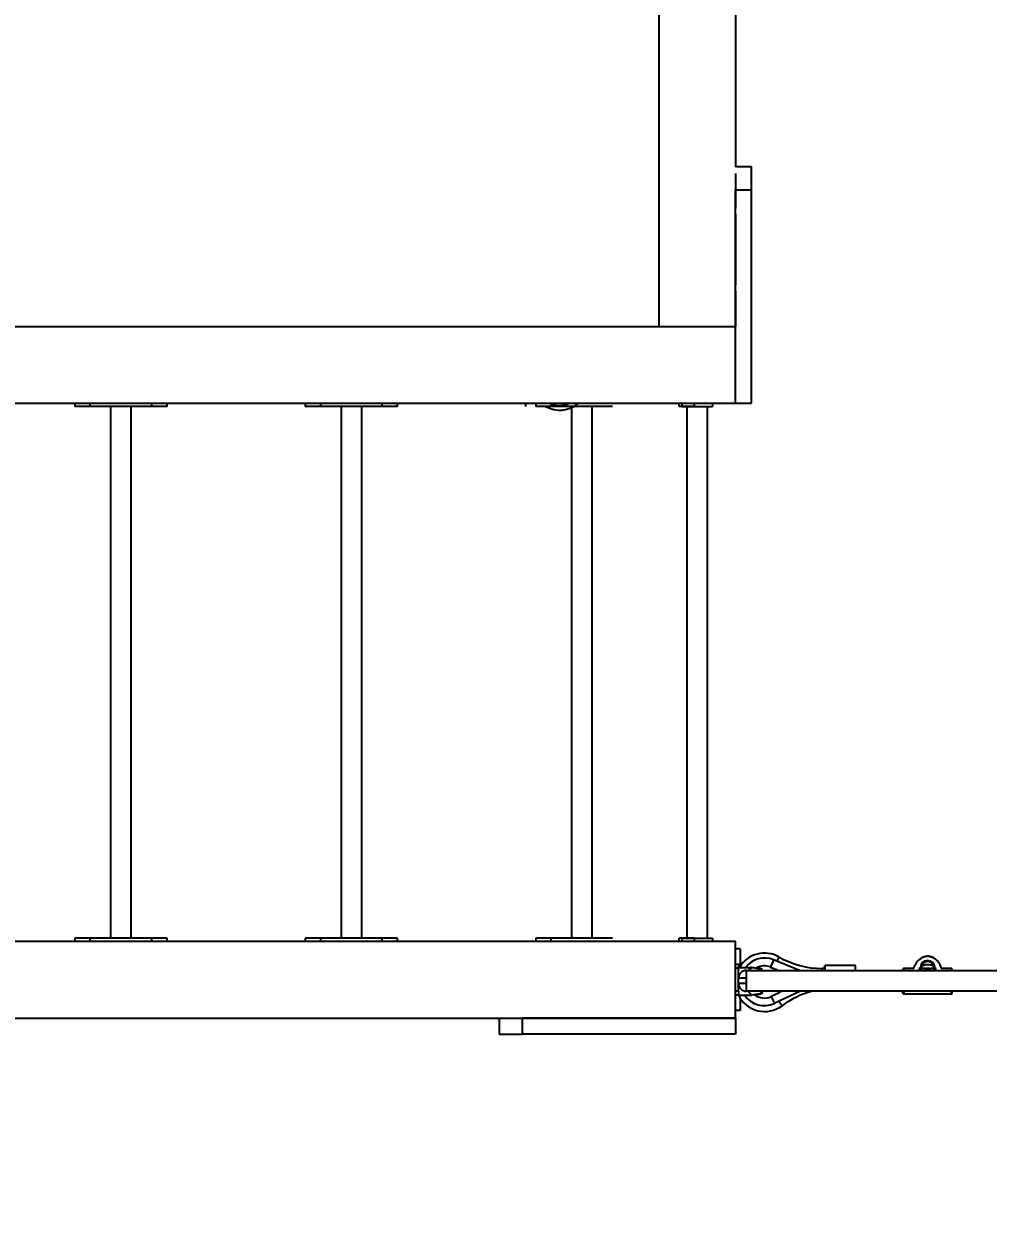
# Model space of a CAD drawing. Header units: millimetres. Extents: x -6755 to 6051, y -4026 to 4737.
# Drawn here: x 18 to 1274, y -1415 to 131 of the extents above; entities that cross this region are included whole.
import ezdxf

# ---------------------------------------------------------------- set-up
doc = ezdxf.new("R2010")
doc.units = ezdxf.units.MM
doc.layers.add('DIKOM_РАЗМЕР_ОБЪЕКТА', color=7, linetype='Continuous')
doc.styles.add('style1', font='arial.ttf', dxfattribs={"width": 0.8})
doc.dimstyles.new('1-50', dxfattribs={"dimtxt": 300, "dimasz": 200, "dimexe": 100, "dimexo": 0, "dimgap": 100, "dimtad": 1, "dimdec": 0, "dimtxsty": 'style1', "dimcen": 0, "dimclrd": 7, "dimclre": 7, "dimadec": 1, "dimazin": 2, "dimtfac": 1, "dimtdec": 0, "dimtmove": 0, "dimatfit": 3, "dimfxl": 0, "dimlwd": 25, "dimlwe": 18, "dimarcsym": 0})

# ---------------------------------------------------------------- blocks, each defined once
blk = doc.blocks.new('*D10')
at = {"layer": 'Defpoints', "color": 0, "transparency": 16777216}
for p in [(161.4, 3237.1), (4805.7, 3237.1), (2345, -1962.9)]:
    blk.add_point(p, dxfattribs=at)
at = {"layer": 'DIKOM_РАЗМЕР_ОБЪЕКТА', "color": 7, "lineweight": 18, "transparency": 16777216}
for p, q in [((161.4, 3237.1), (4905.7, 3237.1)), ((2345, -1962.9), (4905.7, -1962.9))]:
    blk.add_line(p, q, dxfattribs=at)
at = {"layer": 'DIKOM_РАЗМЕР_ОБЪЕКТА', "color": 7, "lineweight": 25, "transparency": 16777216}
blk.add_line((4805.7, -1762.9), (4805.7, 3037.1), dxfattribs=at)
at = {"layer": 'DIKOM_РАЗМЕР_ОБЪЕКТА', "color": 7, "transparency": 16777216}
for points in [[(4772.4, 3037.1), (4839.1, 3037.1), (4805.7, 3237.1)], [(4772.4, -1762.9), (4839.1, -1762.9), (4805.7, -1962.9)]]:
    blk.add_solid(points, dxfattribs=at)
at = {"layer": 'DIKOM_РАЗМЕР_ОБЪЕКТА', "color": 0, "transparency": 16777216, "insert": (4552.6, 1252.1), "char_height": 300, "attachment_point": 5, "rotation": 90, "style": 'style1'}
blk.add_mtext('5200', dxfattribs=at)

msp = doc.modelspace()

# ---------------------------------------------------------------- linework, layer by layer
for p, q in [((845, 2437.1), (845, -262.9)), ((845, 1317.1), (845, -262.9)), ((945, 312.6), (945, -55.3)), ((966, -55.3), (945, -55.3)), ((945, -64.1), (945, -108.9)), ((945, -362.9), (945, -85.3)), ((945, -85.3), (966, -85.3)), ((966, -362.9), (966, -85.3)), ((945, -116.9), (945, -208.9)), ((945, -216.9), (945, -262.9)), ((-955, -262.9), (845, -262.9)), ((845, -262.9), (945, -262.9)), ((845, -262.9), (945, -262.9)), ((945, -308.9), (945, -262.9)), ((945, -362.9), (945, -316.9)), ((-955, -362.9), (945, -362.9)), ((85, -362.9), (85, -366.9)), ((105, -366.9), (85, -366.9)), ((105, -366.9), (105, -362.9)), ((185, -366.9), (105, -366.9)), ((131.5, -366.9), (131.5, -1058.9)), ((158.5, -1058.9), (158.5, -366.9)), ((185, -366.9), (185, -362.9)), ((205, -366.9), (185, -366.9)), ((205, -366.9), (205, -362.9)), ((385, -362.9), (385, -366.9)), ((405, -366.9), (385, -366.9)), ((405, -366.9), (405, -362.9)), ((485, -366.9), (405, -366.9)), ((431.5, -366.9), (431.5, -1058.9)), ((458.5, -1058.9), (458.5, -366.9)), ((485, -366.9), (485, -362.9)), ((505, -366.9), (485, -366.9)), ((505, -366.9), (505, -362.9)), ((671.5, -362.9), (671.5, -366.9)), ((685, -362.9), (685, -366.9)), ((705, -366.9), (685, -366.9)), ((705, -366.9), (705, -362.9)), ((705, -366.9), (705, -362.9)), ((785, -366.9), (705, -366.9)), ((731.5, -366.9), (731.5, -1058.9)), ((758.5, -1058.9), (758.5, -366.9)), ((871.5, -366.9), (871.5, -362.9)), ((891.5, -366.9), (871.5, -366.9)), ((875, -362.9), (875, -366.9)), ((875, -362.9), (875, -366.9)), ((875, -362.9), (875, -366.9)), ((875, -362.9), (875, -366.9)), ((875, -362.9), (875, -366.9)), ((875, -362.9), (875, -366.9)), ((875, -362.9), (875, -366.9)), ((875, -362.9), (875, -366.9)), ((875, -362.9), (875, -366.9)), ((875, -362.9), (875, -366.9)), ((875, -366.9), (875, -366.9)), ((875, -366.9), (875, -366.9)), ((875, -366.9), (875, -366.9)), ((875, -366.9), (915, -366.9)), ((875, -366.9), (875, -366.9)), ((875, -366.9), (875, -366.9)), ((881.5, -366.9), (881.5, -1058.9)), ((881.5, -366.9), (881.5, -1058.9)), ((881.5, -366.9), (881.5, -1058.9)), ((881.5, -366.9), (881.5, -1058.9)), ((881.5, -366.9), (881.5, -1058.9)), ((891.5, -366.9), (891.5, -362.9)), ((908.5, -1058.9), (908.5, -366.9)), ((915, -362.9), (915, -366.9)), ((945, -362.9), (966, -362.9)), ((-955, -1062.9), (945, -1062.9)), ((85, -1058.9), (85, -1062.9)), ((105, -1058.9), (85, -1058.9)), ((105, -1062.9), (105, -1058.9)), ((185, -1058.9), (105, -1058.9)), ((185, -1062.9), (185, -1058.9)), ((205, -1058.9), (185, -1058.9)), ((205, -1062.9), (205, -1058.9)), ((385, -1058.9), (385, -1062.9)), ((405, -1058.9), (385, -1058.9)), ((405, -1062.9), (405, -1058.9)), ((485, -1058.9), (405, -1058.9)), ((485, -1062.9), (485, -1058.9)), ((505, -1058.9), (485, -1058.9)), ((505, -1062.9), (505, -1058.9)), ((685, -1058.9), (685, -1062.9)), ((705, -1058.9), (685, -1058.9)), ((705, -1062.9), (705, -1058.9)), ((785, -1058.9), (705, -1058.9)), ((871.5, -1062.9), (871.5, -1058.9)), ((891.5, -1058.9), (871.5, -1058.9)), ((875, -1058.9), (875, -1062.9)), ((875, -1058.9), (875, -1062.9)), ((875, -1058.9), (875, -1058.9)), ((875, -1058.9), (875, -1062.9)), ((875, -1058.9), (875, -1062.9)), ((875, -1058.9), (875, -1058.9)), ((875, -1058.9), (875, -1062.9)), ((875, -1058.9), (875, -1062.9)), ((875, -1058.9), (875, -1058.9)), ((875, -1058.9), (875, -1062.9)), ((875, -1058.9), (915, -1058.9)), ((875, -1058.9), (875, -1062.9)), ((875, -1058.9), (875, -1058.9)), ((875, -1058.9), (875, -1062.9)), ((875, -1058.9), (875, -1062.9)), ((875, -1058.9), (875, -1058.9)), ((891.5, -1062.9), (891.5, -1058.9)), ((915, -1058.9), (915, -1062.9)), ((945, -1162.9), (945, -1062.9)), ((951, -1072.9), (945, -1072.9)), ((1193.4, -1082.4), (1191.9, -1082.6)), ((1193.4, -1082.5), (1193.4, -1082.4)), ((1193.4, -1082.4), (1193.4, -1082.4)), ((1193.4, -1082.5), (1193.4, -1082.4)), ((1195.6, -1082.3), (1195.9, -1082.3)), ((1195.6, -1082.3), (1195.9, -1082.3)), ((1195.9, -1082.3), (1195.7, -1082.3)), ((1196, -1082.3), (1195.9, -1082.3)), ((1195.9, -1082.3), (1195.9, -1082.4)), ((1196, -1082.4), (1196, -1082.3)), ((1196.7, -1082.4), (1196.7, -1082.5)), ((949, -1092.9), (945, -1092.9)), ((951, -1092.9), (949, -1092.9)), ((949, -1096.9), (956, -1096.9)), ((951, -1092.9), (951, -1095.7)), ((956, -1096.9), (965.1, -1096.9)), ((990.6, -1096.4), (998.1, -1099.5)), ((990.6, -1096.4), (997.8, -1099.4)), ((1028.4, -1100.9), (994.6, -1087.1)), ((1101.2, -1094.3), (1061.2, -1094.3)), ((1061.2, -1094.3), (1061.2, -1094.3)), ((1061.2, -1094.3), (1061.2, -1094.3)), ((1061.2, -1094.3), (1061.2, -1094.3)), ((1184.4, -1100.9), (1185, -1096.8)), ((1185, -1096.8), (1185.8, -1096.8)), ((1185, -1096.8), (1185.8, -1096.8)), ((1186.5, -1096.8), (1185.8, -1096.8)), ((1186.5, -1096.8), (1185.8, -1096.8)), ((1186.3, -1085.1), (1187.2, -1084.6)), ((1186.3, -1085.1), (1186.3, -1085.1)), ((1187.5, -1084.4), (1186.5, -1085)), ((1186.5, -1085), (1187, -1084.7)), ((1186.5, -1097.3), (1186.5, -1096.8)), ((1186.5, -1097.6), (1186.5, -1096.8)), ((1187.2, -1084.4), (1187.5, -1084.3)), ((1187.5, -1084.4), (1187.2, -1084.6)), ((1187.2, -1084.4), (1187.2, -1084.6)), ((1187.2, -1084.5), (1187.2, -1084.5)), ((1187.2, -1084.6), (1187.2, -1084.5)), ((1187.2, -1084.6), (1187.2, -1084.6)), ((1187.5, -1084.3), (1187.8, -1084.2)), ((1187.5, -1084.4), (1187.7, -1084.3)), ((1188.2, -1083.9), (1187.8, -1084.2)), ((1188.3, -1083.8), (1188.2, -1083.9)), ((1188.3, -1083.8), (1188.2, -1083.9)), ((1188.8, -1083.7), (1188.3, -1083.8)), ((1188.7, -1083.7), (1189.1, -1083.5)), ((1189.1, -1083.6), (1188.7, -1083.8)), ((1190.1, -1083.2), (1189, -1083.6)), ((1189.1, -1083.5), (1189.4, -1083.4)), ((1189.1, -1083.6), (1189.3, -1083.5)), ((1189.3, -1083.5), (1189.3, -1083.4)), ((1190.3, -1083.2), (1189.4, -1083.5)), ((1189.4, -1083.4), (1189.4, -1083.5)), ((1189.6, -1083.4), (1190.1, -1083.2)), ((1190.1, -1083.2), (1190.1, -1083.2)), ((1190.3, -1083.1), (1190.3, -1083.2)), ((1190.3, -1083.1), (1190.3, -1083.1)), ((1190.9, -1082.9), (1190.9, -1082.9)), ((1190.9, -1082.9), (1191, -1082.9)), ((1191.9, -1082.6), (1191.9, -1082.7)), ((1191.9, -1082.6), (1192, -1082.6)), ((1191.9, -1082.7), (1191.9, -1082.6)), ((1191.9, -1082.7), (1191.9, -1082.7)), ((1193.4, -1082.5), (1193.4, -1082.5)), ((1194.9, -1082.4), (1194.9, -1082.4)), ((1196, -1082.4), (1195, -1082.4)), ((1195, -1089.3), (1195, -1089.3)), ((1195.8, -1082.4), (1195.9, -1082.4)), ((1197.2, -1082.5), (1196.3, -1082.4)), ((1196.9, -1082.4), (1197.2, -1082.5)), ((1197.4, -1082.6), (1197.4, -1082.5)), ((1197.4, -1082.6), (1197.4, -1082.5)), ((1197.4, -1082.6), (1197.4, -1082.5)), ((1197.5, -1082.6), (1197.6, -1082.6)), ((1198.2, -1082.8), (1197.6, -1082.6)), ((1197.6, -1082.6), (1198.2, -1082.7)), ((1198.4, -1082.8), (1198.2, -1082.8)), ((1198.4, -1082.7), (1198.4, -1082.8)), ((1198.4, -1082.8), (1198.4, -1082.7)), ((1198.4, -1082.8), (1198.4, -1082.8)), ((1199.2, -1083), (1199.2, -1082.9)), ((1199.2, -1083), (1199.2, -1083)), ((1199.2, -1083), (1199.2, -1083)), ((1200.3, -1083.4), (1199.2, -1083)), ((1199.2, -1083), (1199.2, -1083)), ((1199.4, -1083), (1200.1, -1083.3)), ((1200.1, -1083.3), (1199.4, -1083.1)), ((1200.3, -1083.3), (1200.3, -1083.4)), ((1200.3, -1083.3), (1200.3, -1083.4)), ((1200.3, -1083.3), (1200.3, -1083.3)), ((1201, -1083.6), (1200.9, -1083.5)), ((1200.9, -1083.5), (1200.9, -1083.5)), ((1200.9, -1083.5), (1201.1, -1083.6)), ((1200.9, -1083.5), (1200.9, -1083.5)), ((1201.2, -1083.7), (1201, -1083.6)), ((1201.7, -1084), (1201.2, -1083.7)), ((1201.9, -1084.1), (1201.7, -1084)), ((1202, -1084.1), (1201.8, -1084)), ((1201.9, -1084), (1202, -1084.1)), ((1202.6, -1084.4), (1201.9, -1084.1)), ((1202, -1084), (1202, -1084.1)), ((1202, -1084), (1203.1, -1084.6)), ((1202.1, -1084.2), (1202, -1084.1)), ((1202.1, -1084.2), (1202.1, -1084)), ((1202.3, -1084.2), (1202.2, -1084.1)), ((1202.2, -1084.2), (1202.2, -1084.1)), ((1202.3, -1084.3), (1202.3, -1084.2)), ((1203.9, -1085.3), (1202.6, -1084.4)), ((1202.8, -1084.5), (1202.7, -1084.4)), ((1202.7, -1084.5), (1202.7, -1084.4)), ((1202.8, -1084.6), (1202.8, -1084.5)), ((1203, -1084.7), (1203.9, -1085.2)), ((1203.1, -1084.8), (1203.1, -1084.6)), ((1204.2, -1085.4), (1203.1, -1084.7)), ((1203.5, -1096.8), (1203.5, -1097.3)), ((1203.5, -1096.8), (1204.2, -1096.8)), ((1204.2, -1096.8), (1203.5, -1096.8)), ((1203.9, -1085.2), (1204, -1085.3)), ((1204, -1085.3), (1203.9, -1085.3)), ((1204.1, -1085.4), (1204, -1085.3)), ((1204, -1085.3), (1204.1, -1085.4)), ((1204.2, -1085.4), (1204.1, -1085.4)), ((1204.2, -1085.3), (1204.2, -1085.4)), ((1204.2, -1085.4), (1204.2, -1085.3)), ((1204.2, -1085.4), (1204.2, -1085.4)), ((1204.2, -1085.4), (1204.2, -1085.4)), ((1204.2, -1096.8), (1205, -1096.8)), ((1204.2, -1096.8), (1205, -1096.8)), ((1205, -1096.8), (1205.6, -1100.9)), ((949, -1097.9), (945, -1097.9)), ((949, -1127.9), (949, -1097.9)), ((959, -1110.9), (949, -1110.9)), ((959, -1100.9), (2331, -1100.9)), ((959, -1100.9), (959, -1100.9)), ((959, -1100.9), (1207, -1100.9)), ((959, -1100.9), (959, -1100.9)), ((959, -1110.9), (959, -1117.9)), ((978.9, -1100.5), (980.1, -1099.1)), ((1061.2, -1098.3), (1057.8, -1098.3)), ((1177.2, -1098.4), (1164, -1098.4)), ((1191.4, -1098.4), (1186.7, -1098.4)), ((1192.1, -1098.4), (1192.6, -1098.3)), ((1197.4, -1098.3), (1197.9, -1098.4)), ((1203.4, -1098.4), (1198.6, -1098.4)), ((1226, -1098.4), (1212.8, -1098.4)), ((1213.8, -1100.9), (1214, -1100.9)), ((949, -1127.9), (945, -1127.9)), ((959, -1117.9), (949, -1117.9)), ((2331, -1127.9), (959, -1127.9)), ((1207, -1127.9), (959, -1127.9)), ((959, -1127.9), (959, -1127.9)), ((1029.5, -1127.9), (995.5, -1143.8)), ((1029.6, -1127.9), (995.5, -1143.8)), ((949, -1132.9), (945, -1132.9)), ((949.2, -1132.9), (956, -1132.9)), ((956, -1132.9), (965.1, -1132.9)), ((980.1, -1130.7), (979.2, -1129.7)), ((1001.9, -1130), (991.5, -1134.9)), ((995.5, -1143.8), (995.5, -1143.8)), ((1164, -1131.4), (1226, -1131.4)), ((951, -1152.9), (945, -1152.9)), ((-955, -1162.9), (945, -1162.9)), ((637.4, -1162.9), (637.4, -1183.9)), ((667.4, -1162.9), (667.4, -1183.9)), ((945, -1162.9), (667.4, -1162.9)), ((945, -1162.9), (945, -1183.9)), ((637.4, -1183.9), (667.4, -1183.9)), ((945, -1183.9), (667.4, -1183.9))]:
    msp.add_line(p, q)
at = {"flags": 128}
for points in [[(966, -85.3), (966, -82), (966, -78.6), (966, -75.4), (966, -72.3), (966, -69.4), (966, -66.6), (966, -64.1), (966, -61.9), (966, -59.9), (966, -58.3), (966, -57), (966, -56.1), (966, -55.5), (966, -55.3)], [(951, -1072.9), (951, -1073.1), (951, -1073.7), (951, -1074.7), (951, -1076.1), (951, -1077.8), (951, -1079.8), (951, -1082.1), (951, -1084.6), (951, -1087.3), (951, -1090.1), (951, -1092.9)], [(1193.4, -1082.4), (1193.3, -1082.4), (1193.2, -1082.4)], [(1194.5, -1082.3), (1194.5, -1082.3), (1194.4, -1082.3)], [(1194.4, -1082.3), (1194.4, -1082.3), (1194.5, -1082.3)], [(1194.9, -1082.4), (1195.4, -1082.3), (1195.9, -1082.3)], [(1195.9, -1082.3), (1196, -1082.3), (1196, -1082.3), (1196, -1082.3)], [(1196.1, -1082.4), (1196.4, -1082.4), (1196.7, -1082.4)], [(949, -1092.9), (949, -1093), (949, -1093.3), (949, -1093.7), (949, -1094.4), (949, -1095.1), (949, -1096), (949, -1096.9), (949, -1097.9)], [(966.2, -1096.9), (968.3, -1097.1), (970.3, -1097.4)], [(970.3, -1097.4), (972.3, -1097.7), (974.1, -1098), (977, -1098.5), (978.3, -1098.7), (979.2, -1098.9), (979.9, -1099), (980, -1099.1)], [(971.6, -1097.6), (974.4, -1098.1), (975.8, -1098.3), (976.9, -1098.5), (978.3, -1098.8), (978.6, -1098.8), (978.6, -1098.8)], [(978.6, -1098.8), (978.5, -1098.8), (978, -1098.7), (977, -1098.5), (975.8, -1098.3), (974.1, -1098), (972.4, -1097.7)], [(998.8, -1088.8), (999, -1088.4), (999.8, -1087), (1000.5, -1085.8), (1001.1, -1084.8), (1001.5, -1084), (1001.8, -1083.5), (1001.9, -1083.3)], [(1061.2, -1094.3), (1061.2, -1094.5), (1061.2, -1095), (1061.2, -1095.9), (1061.2, -1097), (1061.2, -1098.5), (1061.2, -1100.2), (1061.2, -1100.9)], [(1061.2, -1098.3), (1061.2, -1097), (1061.2, -1095.9), (1061.2, -1095), (1061.2, -1094.5), (1061.2, -1094.3)], [(1101.2, -1100.9), (1101.2, -1100.2), (1101.2, -1098.5), (1101.2, -1097), (1101.2, -1095.9), (1101.2, -1095), (1101.2, -1094.5), (1101.2, -1094.3)], [(1185, -1096.8), (1184.6, -1099.5), (1184.4, -1100.9)], [(1184.4, -1100.9), (1184.6, -1099.5), (1185, -1096.8)], [(1186.5, -1085), (1186.4, -1085.1), (1186.4, -1085.1), (1186.3, -1085.1), (1186.3, -1085.1), (1186.3, -1085.1)], [(1187.4, -1100.9), (1187.1, -1100.4), (1186.5, -1097.3)], [(1187.2, -1084.4), (1187.2, -1084.4), (1187.2, -1084.5), (1187.2, -1084.5)], [(1187.2, -1084.4), (1187.2, -1084.4), (1187.2, -1084.5), (1187.2, -1084.5)], [(1187.2, -1084.4), (1187.2, -1084.4), (1187.2, -1084.5), (1187.2, -1084.5)], [(1189.4, -1083.4), (1189.4, -1083.4), (1189.4, -1083.4), (1189.4, -1083.4)], [(1191, -1082.9), (1191.2, -1082.8), (1191.7, -1082.7), (1192, -1082.7)], [(1192.1, -1082.6), (1192, -1082.6), (1191.9, -1082.6)], [(1193.4, -1082.5), (1192.5, -1082.6), (1192, -1082.7)], [(1192.5, -1082.5), (1192.2, -1082.6), (1192.1, -1082.6)], [(1192.9, -1082.5), (1192.7, -1082.5), (1192.5, -1082.5)], [(1193.2, -1082.4), (1193, -1082.5), (1192.9, -1082.5)], [(1195, -1082.4), (1194.9, -1082.4), (1194.9, -1082.4), (1194.9, -1082.4), (1194.9, -1082.4), (1194.9, -1082.4), (1194.9, -1082.4), (1194.9, -1082.4)], [(1195.9, -1082.4), (1196, -1082.4), (1196, -1082.4), (1196, -1082.4)], [(1196, -1082.4), (1196.1, -1082.4), (1196.1, -1082.4)], [(1202.1, -1084), (1202, -1084), (1202, -1084)], [(1202.2, -1084.1), (1202.1, -1084.1), (1202.1, -1084)], [(1202.7, -1084.4), (1202.4, -1084.2), (1202.3, -1084.2)], [(1203.5, -1097.3), (1202.9, -1100.4), (1202.6, -1100.9)], [(1203.1, -1084.6), (1203.1, -1084.6), (1203.1, -1084.6), (1203.1, -1084.6)], [(1204.1, -1085.4), (1204.1, -1085.4), (1204.2, -1085.4)], [(1204.2, -1085.4), (1204.2, -1085.4), (1204.2, -1085.4)], [(1205.6, -1100.9), (1205.4, -1099.5), (1205, -1096.8)], [(1205, -1096.8), (1205.4, -1099.5), (1205.6, -1100.9)], [(959, -1100.9), (959, -1101.1), (959, -1101.7), (959, -1102.6), (959, -1103.8), (959, -1105.3), (959, -1107.1), (959, -1108.9), (959, -1110.9)], [(978.6, -1100.9), (979.3, -1099.9), (980.1, -1099.1)], [(1057.8, -1100.9), (1057.8, -1100.5), (1057.8, -1099.4), (1057.8, -1098.7), (1057.8, -1098.3), (1057.8, -1098.3)], [(1163, -1099.4), (1163, -1099.4), (1163, -1099.7), (1163, -1100.4), (1163, -1100.9)], [(1163, -1100.9), (1163, -1100.6), (1163, -1099.9), (1163, -1099.5)], [(1163, -1100.9), (1163, -1100), (1163, -1099.5)], [(1163, -1099.5), (1163, -1099.5), (1163, -1100), (1163, -1100.9)], [(1164, -1098.4), (1164, -1098.4), (1164, -1098.6), (1164, -1099.2), (1164, -1100.2), (1164, -1100.9)], [(1198.2, -1098.4), (1198.8, -1098.4), (1199, -1098.5), (1198.8, -1098.6), (1198.2, -1098.9), (1197.2, -1099.1), (1195.9, -1099.3), (1194.6, -1099.3), (1193.3, -1099.2), (1192.2, -1099), (1191.4, -1098.7), (1191, -1098.5), (1191, -1098.5), (1191.2, -1098.4), (1191.8, -1098.4)], [(1226, -1100.9), (1226, -1100.2), (1226, -1099.2), (1226, -1098.6), (1226, -1098.4), (1226, -1098.4)], [(1227, -1100.9), (1227, -1100.6), (1227, -1099.9), (1227, -1099.5), (1227, -1099.4)], [(1227, -1100.9), (1227, -1100), (1227, -1099.5), (1227, -1099.5)], [(949, -1127.9), (949, -1128.9), (949, -1129.8), (949, -1130.7), (949, -1131.4), (949, -1132.1), (949, -1132.5), (949, -1132.8), (949, -1132.9)], [(959, -1117.9), (959, -1119.8), (959, -1121.7), (959, -1123.5), (959, -1125), (959, -1126.2), (959, -1127.1), (959, -1127.7), (959, -1127.9)], [(980.1, -1130.7), (979.3, -1129.9), (977.8, -1127.9)], [(1163, -1130.3), (1163, -1130.3), (1163, -1129.8), (1163, -1128.6), (1163, -1127.9)], [(1163, -1127.9), (1163, -1128.3), (1163, -1129.4), (1163, -1130.1), (1163, -1130.4), (1163, -1130.4)], [(1163, -1130.3), (1163, -1129.9), (1163, -1129.2), (1163, -1128.1), (1163, -1127.9)], [(1164, -1127.9), (1164, -1128.8), (1164, -1129.9), (1164, -1130.8), (1164, -1131.3), (1164, -1131.4)], [(1226, -1131.4), (1226, -1131.3), (1226, -1130.8), (1226, -1129.9), (1226, -1128.7), (1226, -1127.9)], [(1227, -1130.3), (1227, -1130.3), (1227, -1129.9), (1227, -1129.2), (1227, -1128.1), (1227, -1127.9)], [(1227, -1130.3), (1227, -1130.3), (1227, -1129.8), (1227, -1128.6), (1227, -1127.9)], [(951, -1136.7), (951, -1138.5), (951, -1141.2), (951, -1143.7), (951, -1146), (951, -1148), (951, -1149.7), (951, -1151.1), (951, -1152.1), (951, -1152.7), (951, -1152.9)], [(970.3, -1132.4), (968.4, -1132.7), (966.2, -1132.9)], [(980, -1130.7), (980, -1130.7), (979.5, -1130.8), (978.5, -1131), (977.1, -1131.2), (975.2, -1131.6), (973.5, -1131.9), (971.5, -1132.2), (970.3, -1132.4)], [(970.3, -1132.4), (970.6, -1132.4), (971.5, -1132.2), (974.4, -1131.7), (975.8, -1131.5), (976.9, -1131.3), (978.3, -1131), (978.6, -1131), (978.6, -1131)], [(978.6, -1131), (978.5, -1131), (978, -1131.1), (977, -1131.3), (975.8, -1131.5), (974.1, -1131.8), (971.1, -1132.3), (970.3, -1132.4)], [(991.5, -1134.9), (991.6, -1135), (991.8, -1135.5), (992.2, -1136.3), (992.7, -1137.4), (993.3, -1138.8), (994, -1140.3), (994.7, -1142), (995.5, -1143.8)], [(1001.5, -1141), (1001.7, -1141.3), (1002.7, -1142.6), (1003.6, -1143.9), (1004.4, -1144.9), (1005.1, -1145.8), (1005.5, -1146.3), (1005.7, -1146.6), (1005.7, -1146.7)]]:
    msp.add_lwpolyline(points, dxfattribs=at)
for centre, radius, start, end in [((716.3, -333.9), 38, 240.2757, 310.2566), ((715.3, -334.8), 31, 250.5196, 294.8393), ((715.3, -334.8), 31, 250.527, 294.9233), ((982.9, -1116.3), 38, 60.0736, 149.1853), ((1190.6, -1062.9), 19.8, 278.1943, 281.0224), ((1191.8, -1067.9), 14.6, 276.6918, 280.1023), ((1196.3, -1086.7), 4.29, 81.5713, 84.6554), ((982.6, -1115.7), 31, 67.3107, 142.7562), ((965.1, -1126.9), 30, 87.9378, 90), ((982.6, -1115.8), 21, 67.7356, 119.4592), ((1238.8, -1196.8), 267.8, 155.8075, 157.9674), ((1057.8, -986.3), 112, 240.0736, 270), ((1194.4, -1097.1), 8.69, 177.6851, 205.9274), ((1195, -1097.2), 9.26, 2.6344, 177.3632), ((1186, -1084.3), 0.852, 291.2142, 306.6956), ((1195, -1097.3), 8.5, 3.3723, 176.6277), ((1195, -1110.2), 16.6, 59.5131, 120.2098), ((1186.6, -1083.8), 0.934, 296.766, 311.6378), ((1188.2, -1085.6), 1.55, 119.6872, 129.9276), ((1187, -1084.1), 0.434, 296.051, 303.6364), ((1187, -1084.2), 0.433, 296.2277, 303.8463), ((1195, -1097.3), 8, 12.0421, 167.9581), ((1195, -1097.3), 8, 90.0009, 167.9582), ((1195, -1097.3), 8, 89.9756, 167.4858), ((1186.5, -1082.5), 2.15, 298.7058, 306.6115), ((1188.6, -1082.7), 1.02, 281.7757, 296.6613), ((1189.5, -1084.4), 0.961, 99.1482, 113.2306), ((1189.2, -1083.1), 0.358, 287.8617, 296.473), ((1189.2, -1083.2), 0.366, 288.1086, 296.5322), ((1189.2, -1082.4), 1.06, 281.4332, 292.6796), ((1190, -1082.8), 0.435, 278.3175, 306.7484), ((1189.9, -1082.6), 0.681, 284.7645, 303.2713), ((1189.5, -1070.3), 12.6, 276.4153, 281.2221), ((1195, -1097.3), 8, 12.5046, 90.0395), ((1196.3, -1078.4), 4.07, 266.2864, 270.9403), ((1197.1, -1083.3), 0.83, 75.8764, 84.9911), ((1197.6, -1081.8), 0.805, 248.2211, 262.7498), ((1197.5, -1082.3), 0.358, 238.5883, 272.1298), ((1198.4, -1082.1), 0.636, 253.1193, 271.3833), ((1198.4, -1082.2), 0.603, 253.4134, 272.484), ((1199.5, -1082.7), 0.37, 231.5812, 265.3731), ((1199.7, -1082.2), 0.91, 241.7638, 255.2033), ((1200.4, -1082.7), 0.711, 247.2551, 263.9578), ((1200.4, -1082.7), 0.649, 245.6443, 264.0175), ((1144.1, -1189), 119.8, 61.1588, 61.6187), ((1204.1, -1082.4), 2.46, 238.3884, 244.8886), ((1197.3, -1097.6), 6.97, 330.3869, 6.3568), ((959, -1110.9), 10, 90, 180), ((959, -1110.9), 10, 90, 180), ((1057.8, -986.3), 128, 241.9722, 243.5654), ((1164, -1099.4), 1, 90, 180), ((1164, -1099.4), 1, 90, 180), ((1191.9, -1095.9), 2.49, 267.2108, 284.3502), ((1195, -1109.7), 11.6, 77.9166, 102.0845), ((1198.1, -1095.9), 2.49, 255.6498, 272.7892), ((1226, -1099.4), 1, 0, 90), ((1226, -1099.4), 1, 0, 90), ((959, -1117.9), 10, 180, 270), ((959, -1117.9), 10, 180, 270), ((1072.9, -1236.3), 128, 122.1406, 124.2281), ((1072.9, -1236.3), 128, 122.1406, 124.2281), ((1072.9, -1236.3), 112, 104.6002, 126.8699), ((982.9, -1116.3), 38, 206.0559, 306.8699), ((982.6, -1115.6), 31, 213.8215, 294.6727), ((982.6, -1115.7), 31, 213.7791, 294.6727), ((965.1, -1102.9), 30, 270, 272.0988), ((982.6, -1115.8), 21, 232.8194, 295.095), ((1164, -1130.4), 1, 180, 270), ((1226, -1130.4), 1, 270, 0), ((1226, -1130.4), 1, 270, 0)]:
    msp.add_arc(centre, radius, start, end)
for points in [[(1194.5, -1082.3), (1195, -1082.3)], [(1195, -1082.3), (1195.7, -1082.3)], [(1190.3, -1083.1), (1190.9, -1082.9)], [(1198.4, -1082.7), (1199.2, -1082.9)], [(1200.3, -1083.3), (1200.9, -1083.5)]]:
    msp.add_open_spline(points, degree=1)
for points, knots in [([(962.6, -1100.9), (962.6, -1100.9), (963.6, -1099.4), (964.9, -1098.2), (966.2, -1096.9)], [0, 0, 0, 0, 0.005202, 1, 1, 1, 1]), ([(1177.2, -1098.4), (1177.2, -1098.2), (1177.6, -1096.5), (1178.9, -1093.6), (1181, -1090), (1183.4, -1087.1), (1185.4, -1085.7), (1186.3, -1085)], [0, 0, 0, 0, 0.031069, 0.319839, 0.56109, 0.788687, 1, 1, 1, 1]), ([(1204.2, -1085.3), (1205, -1086), (1206.8, -1087.4), (1209.1, -1090.2), (1211.2, -1093.7), (1212.4, -1096.5), (1212.8, -1098.2), (1212.8, -1098.4)], [0, 0, 0, 0, 0.208819, 0.432473, 0.668515, 0.967799, 1, 1, 1, 1]), ([(966.2, -1132.9), (964.9, -1131.6), (963.3, -1130.1), (962.1, -1128.2), (961.9, -1127.9)], [0, 0, 0, 0, 0.822876, 1, 1, 1, 1])]:
    msp.add_open_spline(points, degree=3, knots=knots)

# ---------------------------------------------------------------- dimensions: what is measured, and where the dimension line sits
at = {"layer": 'DIKOM_РАЗМЕР_ОБЪЕКТА'}
dim = msp.add_linear_dim(base=(4805.7, 3237.1), p1=(2345, -1962.9), p2=(161.4, 3237.1), angle=90, dimstyle='1-50', dxfattribs=at)
dim.commit()
dim.dimension.update_dxf_attribs({"geometry": '*D10', "text_midpoint": (4805.7, 1252.1), "dimtype": 160})

doc.saveas('drawing.dxf')
